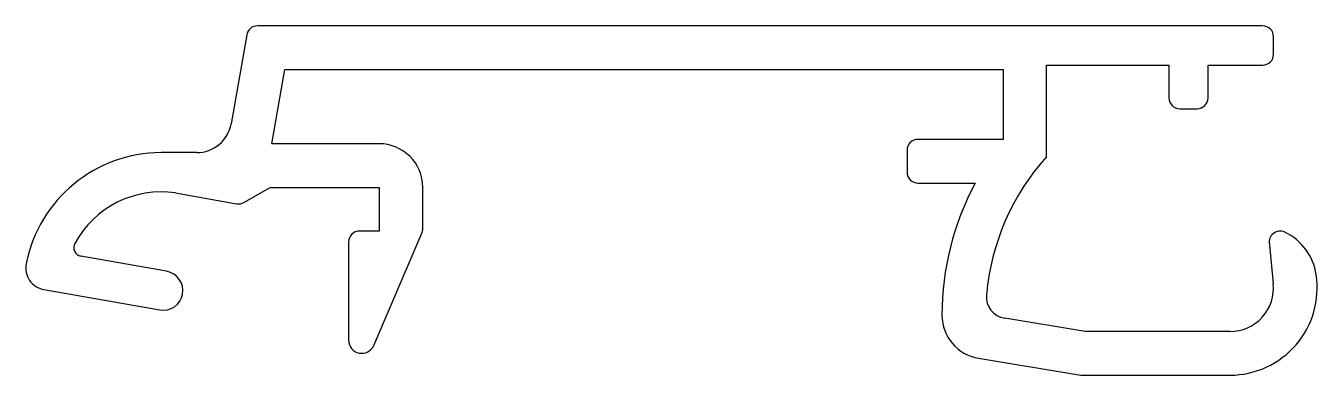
# Model space of a CAD drawing. Extents: x -31.9 to -2.3, y 280.2 to 288.2.
import ezdxf

# ---------------------------------------------------------------- set-up
doc = ezdxf.new("R2010")
doc.units = 0
doc.layers.get('0').update_dxf_attribs({"linetype": 'CONTINUOUS'})

msp = doc.modelspace()

# ---------------------------------------------------------------- linework, layer by layer
for p, q in [((-3.527, 288.183), (-26.567, 288.183)), ((-26.813, 287.977), (-27.172, 285.94)), ((-3.277, 287.533), (-3.277, 287.933)), ((-26.238, 285.483), (-25.938, 287.183)), ((-25.938, 287.183), (-9.478, 287.183)), ((-9.478, 287.183), (-9.478, 285.583)), ((-8.478, 287.283), (-5.677, 287.283)), ((-8.478, 285.183), (-8.478, 287.283)), ((-5.677, 287.283), (-5.677, 286.533)), ((-4.777, 287.283), (-3.527, 287.283)), ((-4.777, 286.533), (-4.777, 287.283)), ((-5.427, 286.283), (-5.027, 286.283)), ((-23.777, 285.483), (-26.238, 285.483)), ((-9.478, 285.583), (-11.428, 285.583)), ((-27.96, 285.279), (-28.776, 285.279)), ((-11.678, 285.333), (-11.678, 284.833)), ((-26.876, 284.137), (-26.277, 284.483)), ((-26.277, 284.483), (-23.777, 284.483)), ((-23.777, 284.483), (-23.777, 283.483)), ((-22.777, 283.535), (-22.777, 284.483)), ((-11.428, 284.583), (-10.116, 284.583)), ((-28.448, 284.355), (-27.045, 284.107)), ((-23.777, 283.483), (-24.227, 283.483)), ((-23.901, 280.865), (-22.797, 283.436)), ((-24.477, 283.233), (-24.477, 280.983)), ((-3.377, 283.233), (-3.282, 282.283)), ((-28.649, 282.563), (-30.613, 282.909)), ((-31.464, 282.145), (-28.805, 281.676)), ((-7.596, 281.183), (-9.44, 281.485)), ((-4.277, 281.183), (-7.596, 281.183)), ((-10.038, 280.57), (-7.697, 280.186)), ((-7.657, 280.183), (-4.277, 280.183))]:
    msp.add_line(p, q)
for centre, radius, start, end in [((-26.567, 287.933), 0.25, 90, 170), ((-3.527, 287.933), 0.25, 0, 90), ((-3.527, 287.533), 0.25, 270, 0), ((-5.427, 286.533), 0.25, 180, 270), ((-5.027, 286.533), 0.25, 270, 0), ((-27.96, 286.079), 0.8, 270, 350), ((-23.777, 284.483), 1, 0, 90), ((-11.428, 285.333), 0.25, 90, 180), ((-28.776, 282.129), 3.15, 90, 168.9382), ((-4.477, 281.557), 5.4, 137.8125, 175.0617), ((-11.428, 284.833), 0.25, 180, 270), ((-4.477, 281.557), 6.4, 151.7787, 180), ((-28.776, 282.129), 2.25, 81.6138, 151.5403), ((-27.001, 284.354), 0.25, 260, 300), ((-24.227, 283.233), 0.25, 90, 180), ((-23.027, 283.535), 0.25, 336.7611, 360), ((-3.127, 283.233), 0.25, 64.1427, 191.4197), ((-3.585, 282.288), 1.3, 8.6371, 64.1427), ((-30.578, 283.106), 0.2, 151.5403, 260), ((-31.377, 282.637), 0.5, 168.9382, 260), ((-28.727, 282.119), 0.45, 260, 80), ((-4.277, 282.183), 2, 270, 8.6371), ((-4.277, 282.183), 1, 270, 5.7099), ((-9.359, 281.978), 0.5, 175.0617, 260.7), ((-9.877, 281.557), 1, 180, 260.7), ((-24.177, 280.983), 0.3, 180, 336.7611), ((-7.657, 280.433), 0.25, 260.7, 270)]:
    msp.add_arc(centre, radius, start, end)

doc.saveas('drawing.dxf')
